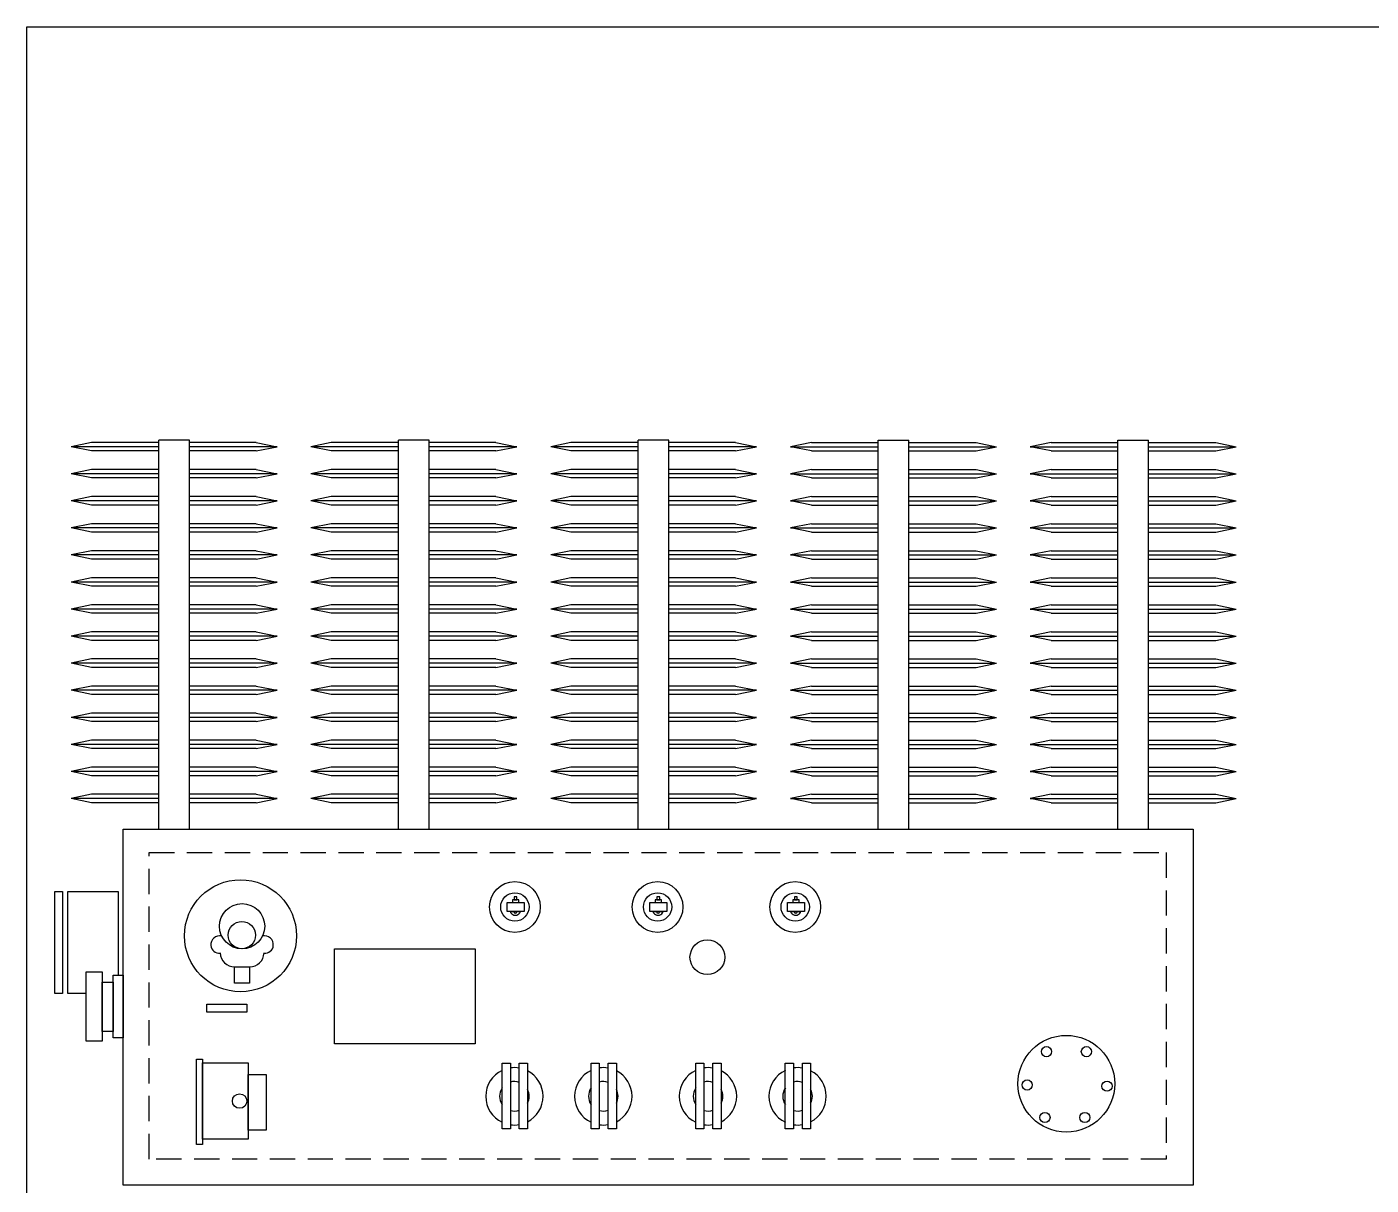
# Model space of a CAD drawing. Header units: millimetres. Extents: x 5537 to 25002, y 8409 to 18291.
# Drawn here: x 5537 to 7566, y 13082 to 14831 of the extents above; entities that cross this region are included whole.
import ezdxf

# ---------------------------------------------------------------- set-up
doc = ezdxf.new("R2010")
doc.units = ezdxf.units.MM
doc.linetypes.add('DASHED', pattern=[19.05, 12.7, -6.35])

msp = doc.modelspace()

# ---------------------------------------------------------------- linework, layer by layer
at = {"color": 1}
for p, q in [((5634.8, 14203.3), (5604.3, 14196.9)), ((5736.5, 14203.3), (5634.8, 14203.3)), ((5782.8, 14206.6), (5736.5, 14206.6)), ((5736.5, 13619.4), (5736.5, 14206.6)), ((5782.8, 13619.4), (5782.8, 14206.6)), ((5883.3, 14203.3), (5782.8, 14203.3)), ((5883.3, 14203.3), (5915, 14196.9)), ((5996.7, 14203.3), (5966.1, 14196.9)), ((6098.4, 14203.3), (5996.7, 14203.3)), ((6144.6, 14206.6), (6098.4, 14206.6)), ((6098.4, 13619.4), (6098.4, 14206.6)), ((6144.6, 13619.4), (6144.6, 14206.6)), ((6245.1, 14203.3), (6144.6, 14203.3)), ((6245.1, 14203.3), (6276.9, 14196.9)), ((6358.5, 14203.3), (6328, 14196.9)), ((6460.2, 14203.3), (6358.5, 14203.3)), ((6506.5, 14206.6), (6460.2, 14206.6)), ((6460.2, 13619.4), (6460.2, 14206.6)), ((6506.5, 13619.4), (6506.5, 14206.6)), ((6607, 14203.3), (6506.5, 14203.3)), ((6607, 14203.3), (6638.7, 14196.9)), ((6721.6, 14203.3), (6689.8, 14196.9)), ((6721.6, 14203.3), (6822.1, 14203.3)), ((6822.1, 14206.6), (6868.3, 14206.6)), ((6822.1, 13619.4), (6822.1, 14206.6)), ((6868.3, 13619.4), (6868.3, 14206.6)), ((6868.3, 14203.3), (6970, 14203.3)), ((6970, 14203.3), (7000.6, 14196.9)), ((7083.4, 14203.3), (7051.7, 14196.9)), ((7083.4, 14203.3), (7183.9, 14203.3)), ((7183.9, 13619.4), (7183.9, 14206.6)), ((7183.9, 14206.6), (7230.2, 14206.6)), ((7230.2, 13619.4), (7230.2, 14206.6)), ((7230.2, 14203.3), (7331.9, 14203.3)), ((7331.9, 14203.3), (7362.4, 14196.9)), ((5736.5, 14196.9), (5604.3, 14196.9)), ((5634.8, 14190.5), (5604.3, 14196.9)), ((5736.5, 14190.5), (5634.8, 14190.5)), ((5915, 14196.9), (5782.8, 14196.9)), ((5883.3, 14190.5), (5782.8, 14190.5)), ((5883.3, 14190.5), (5915, 14196.9)), ((6098.4, 14196.9), (5966.1, 14196.9)), ((5996.7, 14190.5), (5966.1, 14196.9)), ((6098.4, 14190.5), (5996.7, 14190.5)), ((6276.9, 14196.9), (6144.6, 14196.9)), ((6245.1, 14190.5), (6144.6, 14190.5)), ((6245.1, 14190.5), (6276.9, 14196.9)), ((6460.2, 14196.9), (6328, 14196.9)), ((6358.5, 14190.5), (6328, 14196.9)), ((6460.2, 14190.5), (6358.5, 14190.5)), ((6638.7, 14196.9), (6506.5, 14196.9)), ((6607, 14190.5), (6506.5, 14190.5)), ((6607, 14190.5), (6638.7, 14196.9)), ((6689.8, 14196.9), (6822.1, 14196.9)), ((6721.6, 14190.5), (6689.8, 14196.9)), ((6721.6, 14190.5), (6822.1, 14190.5)), ((6868.3, 14196.9), (7000.6, 14196.9)), ((6868.3, 14190.5), (6970, 14190.5)), ((6970, 14190.5), (7000.6, 14196.9)), ((7051.7, 14196.9), (7183.9, 14196.9)), ((7083.4, 14190.5), (7051.7, 14196.9)), ((7083.4, 14190.5), (7183.9, 14190.5)), ((7230.2, 14196.9), (7362.4, 14196.9)), ((7230.2, 14190.5), (7331.9, 14190.5)), ((7331.9, 14190.5), (7362.4, 14196.9)), ((5634.8, 14162.4), (5604.3, 14156)), ((5736.5, 14162.4), (5634.8, 14162.4)), ((5883.3, 14162.4), (5782.8, 14162.4)), ((5883.3, 14162.4), (5915, 14156)), ((5996.7, 14162.4), (5966.1, 14156)), ((6098.4, 14162.4), (5996.7, 14162.4)), ((6245.1, 14162.4), (6144.6, 14162.4)), ((6245.1, 14162.4), (6276.9, 14156)), ((6358.5, 14162.4), (6328, 14156)), ((6460.2, 14162.4), (6358.5, 14162.4)), ((6607, 14162.4), (6506.5, 14162.4)), ((6607, 14162.4), (6638.7, 14156)), ((6721.6, 14162.4), (6689.8, 14156)), ((6721.6, 14162.4), (6822.1, 14162.4)), ((6868.3, 14162.4), (6970, 14162.4)), ((6970, 14162.4), (7000.6, 14156)), ((7083.4, 14162.4), (7051.7, 14156)), ((7083.4, 14162.4), (7183.9, 14162.4)), ((7230.2, 14162.4), (7331.9, 14162.4)), ((7331.9, 14162.4), (7362.4, 14156)), ((5736.5, 14156), (5604.3, 14156)), ((5634.8, 14149.7), (5604.3, 14156)), ((5736.5, 14149.7), (5634.8, 14149.7)), ((5915, 14156), (5782.8, 14156)), ((5883.3, 14149.7), (5782.8, 14149.7)), ((5883.3, 14149.7), (5915, 14156)), ((6098.4, 14156), (5966.1, 14156)), ((5996.7, 14149.7), (5966.1, 14156)), ((6098.4, 14149.7), (5996.7, 14149.7)), ((6276.9, 14156), (6144.6, 14156)), ((6245.1, 14149.7), (6144.6, 14149.7)), ((6245.1, 14149.7), (6276.9, 14156)), ((6460.2, 14156), (6328, 14156)), ((6358.5, 14149.7), (6328, 14156)), ((6460.2, 14149.7), (6358.5, 14149.7)), ((6638.7, 14156), (6506.5, 14156)), ((6607, 14149.7), (6506.5, 14149.7)), ((6607, 14149.7), (6638.7, 14156)), ((6689.8, 14156), (6822.1, 14156)), ((6721.6, 14149.7), (6689.8, 14156)), ((6721.6, 14149.7), (6822.1, 14149.7)), ((6868.3, 14156), (7000.6, 14156)), ((6868.3, 14149.7), (6970, 14149.7)), ((6970, 14149.7), (7000.6, 14156)), ((7051.7, 14156), (7183.9, 14156)), ((7083.4, 14149.7), (7051.7, 14156)), ((7083.4, 14149.7), (7183.9, 14149.7)), ((7230.2, 14156), (7362.4, 14156)), ((7230.2, 14149.7), (7331.9, 14149.7)), ((7331.9, 14149.7), (7362.4, 14156)), ((5634.8, 14121.6), (5604.3, 14115.2)), ((5736.5, 14121.6), (5634.8, 14121.6)), ((5883.3, 14121.6), (5782.8, 14121.6)), ((5883.3, 14121.6), (5915, 14115.2)), ((5996.7, 14121.6), (5966.1, 14115.2)), ((6098.4, 14121.6), (5996.7, 14121.6)), ((6245.1, 14121.6), (6144.6, 14121.6)), ((6245.1, 14121.6), (6276.9, 14115.2)), ((6358.5, 14121.6), (6328, 14115.2)), ((6460.2, 14121.6), (6358.5, 14121.6)), ((6607, 14121.6), (6506.5, 14121.6)), ((6607, 14121.6), (6638.7, 14115.2)), ((6721.6, 14121.6), (6689.8, 14115.2)), ((6721.6, 14121.6), (6822.1, 14121.6)), ((6868.3, 14121.6), (6970, 14121.6)), ((6970, 14121.6), (7000.6, 14115.2)), ((7083.4, 14121.6), (7051.7, 14115.2)), ((7083.4, 14121.6), (7183.9, 14121.6)), ((7230.2, 14121.6), (7331.9, 14121.6)), ((7331.9, 14121.6), (7362.4, 14115.2)), ((5736.5, 14115.2), (5604.3, 14115.2)), ((5634.8, 14108.8), (5604.3, 14115.2)), ((5736.5, 14108.8), (5634.8, 14108.8)), ((5915, 14115.2), (5782.8, 14115.2)), ((5883.3, 14108.8), (5782.8, 14108.8)), ((5883.3, 14108.8), (5915, 14115.2)), ((6098.4, 14115.2), (5966.1, 14115.2)), ((5996.7, 14108.8), (5966.1, 14115.2)), ((6098.4, 14108.8), (5996.7, 14108.8)), ((6276.9, 14115.2), (6144.6, 14115.2)), ((6245.1, 14108.8), (6144.6, 14108.8)), ((6245.1, 14108.8), (6276.9, 14115.2)), ((6460.2, 14115.2), (6328, 14115.2)), ((6358.5, 14108.8), (6328, 14115.2)), ((6460.2, 14108.8), (6358.5, 14108.8)), ((6638.7, 14115.2), (6506.5, 14115.2)), ((6607, 14108.8), (6506.5, 14108.8)), ((6607, 14108.8), (6638.7, 14115.2)), ((6689.8, 14115.2), (6822.1, 14115.2)), ((6721.6, 14108.8), (6689.8, 14115.2)), ((6721.6, 14108.8), (6822.1, 14108.8)), ((6868.3, 14115.2), (7000.6, 14115.2)), ((6868.3, 14108.8), (6970, 14108.8)), ((6970, 14108.8), (7000.6, 14115.2)), ((7051.7, 14115.2), (7183.9, 14115.2)), ((7083.4, 14108.8), (7051.7, 14115.2)), ((7083.4, 14108.8), (7183.9, 14108.8)), ((7230.2, 14115.2), (7362.4, 14115.2)), ((7230.2, 14108.8), (7331.9, 14108.8)), ((7331.9, 14108.8), (7362.4, 14115.2)), ((5634.8, 14080.7), (5604.3, 14074.3)), ((5736.5, 14080.7), (5634.8, 14080.7)), ((5883.3, 14080.7), (5782.8, 14080.7)), ((5883.3, 14080.7), (5915, 14074.3)), ((5996.7, 14080.7), (5966.1, 14074.3)), ((6098.4, 14080.7), (5996.7, 14080.7)), ((6245.1, 14080.7), (6144.6, 14080.7)), ((6245.1, 14080.7), (6276.9, 14074.3)), ((6358.5, 14080.7), (6328, 14074.3)), ((6460.2, 14080.7), (6358.5, 14080.7)), ((6607, 14080.7), (6506.5, 14080.7)), ((6607, 14080.7), (6638.7, 14074.3)), ((6721.6, 14080.7), (6689.8, 14074.3)), ((6721.6, 14080.7), (6822.1, 14080.7)), ((6868.3, 14080.7), (6970, 14080.7)), ((6970, 14080.7), (7000.6, 14074.3)), ((7083.4, 14080.7), (7051.7, 14074.3)), ((7083.4, 14080.7), (7183.9, 14080.7)), ((7230.2, 14080.7), (7331.9, 14080.7)), ((7331.9, 14080.7), (7362.4, 14074.3)), ((5736.5, 14074.3), (5604.3, 14074.3)), ((5634.8, 14068), (5604.3, 14074.3)), ((5736.5, 14068), (5634.8, 14068)), ((5915, 14074.3), (5782.8, 14074.3)), ((5883.3, 14068), (5782.8, 14068)), ((5883.3, 14068), (5915, 14074.3)), ((6098.4, 14074.3), (5966.1, 14074.3)), ((5996.7, 14068), (5966.1, 14074.3)), ((6098.4, 14068), (5996.7, 14068)), ((6276.9, 14074.3), (6144.6, 14074.3)), ((6245.1, 14068), (6144.6, 14068)), ((6245.1, 14068), (6276.9, 14074.3)), ((6460.2, 14074.3), (6328, 14074.3)), ((6358.5, 14068), (6328, 14074.3)), ((6460.2, 14068), (6358.5, 14068)), ((6638.7, 14074.3), (6506.5, 14074.3)), ((6607, 14068), (6506.5, 14068)), ((6607, 14068), (6638.7, 14074.3)), ((6689.8, 14074.3), (6822.1, 14074.3)), ((6721.6, 14068), (6689.8, 14074.3)), ((6721.6, 14068), (6822.1, 14068)), ((6868.3, 14074.3), (7000.6, 14074.3)), ((6868.3, 14068), (6970, 14068)), ((6970, 14068), (7000.6, 14074.3)), ((7051.7, 14074.3), (7183.9, 14074.3)), ((7083.4, 14068), (7051.7, 14074.3)), ((7083.4, 14068), (7183.9, 14068)), ((7230.2, 14074.3), (7362.4, 14074.3)), ((7230.2, 14068), (7331.9, 14068)), ((7331.9, 14068), (7362.4, 14074.3)), ((5634.8, 14039.9), (5604.3, 14033.5)), ((5736.5, 14039.9), (5634.8, 14039.9)), ((5883.3, 14039.9), (5782.8, 14039.9)), ((5883.3, 14039.9), (5915, 14033.5)), ((5996.7, 14039.9), (5966.1, 14033.5)), ((6098.4, 14039.9), (5996.7, 14039.9)), ((6245.1, 14039.9), (6144.6, 14039.9)), ((6245.1, 14039.9), (6276.9, 14033.5)), ((6358.5, 14039.9), (6328, 14033.5)), ((6460.2, 14039.9), (6358.5, 14039.9)), ((6607, 14039.9), (6506.5, 14039.9)), ((6607, 14039.9), (6638.7, 14033.5)), ((6721.6, 14039.9), (6689.8, 14033.5)), ((6721.6, 14039.9), (6822.1, 14039.9)), ((6868.3, 14039.9), (6970, 14039.9)), ((6970, 14039.9), (7000.6, 14033.5)), ((7083.4, 14039.9), (7051.7, 14033.5)), ((7083.4, 14039.9), (7183.9, 14039.9)), ((7230.2, 14039.9), (7331.9, 14039.9)), ((7331.9, 14039.9), (7362.4, 14033.5)), ((5736.5, 14033.5), (5604.3, 14033.5)), ((5634.8, 14027.1), (5604.3, 14033.5)), ((5736.5, 14027.1), (5634.8, 14027.1)), ((5915, 14033.5), (5782.8, 14033.5)), ((5883.3, 14027.1), (5782.8, 14027.1)), ((5883.3, 14027.1), (5915, 14033.5)), ((6098.4, 14033.5), (5966.1, 14033.5)), ((5996.7, 14027.1), (5966.1, 14033.5)), ((6098.4, 14027.1), (5996.7, 14027.1)), ((6276.9, 14033.5), (6144.6, 14033.5)), ((6245.1, 14027.1), (6144.6, 14027.1)), ((6245.1, 14027.1), (6276.9, 14033.5)), ((6460.2, 14033.5), (6328, 14033.5)), ((6358.5, 14027.1), (6328, 14033.5)), ((6460.2, 14027.1), (6358.5, 14027.1)), ((6638.7, 14033.5), (6506.5, 14033.5)), ((6607, 14027.1), (6506.5, 14027.1)), ((6607, 14027.1), (6638.7, 14033.5)), ((6689.8, 14033.5), (6822.1, 14033.5)), ((6721.6, 14027.1), (6689.8, 14033.5)), ((6721.6, 14027.1), (6822.1, 14027.1)), ((6868.3, 14033.5), (7000.6, 14033.5)), ((6868.3, 14027.1), (6970, 14027.1)), ((6970, 14027.1), (7000.6, 14033.5)), ((7051.7, 14033.5), (7183.9, 14033.5)), ((7083.4, 14027.1), (7051.7, 14033.5)), ((7083.4, 14027.1), (7183.9, 14027.1)), ((7230.2, 14033.5), (7362.4, 14033.5)), ((7230.2, 14027.1), (7331.9, 14027.1)), ((7331.9, 14027.1), (7362.4, 14033.5)), ((5634.8, 13999), (5604.3, 13992.6)), ((5736.5, 13999), (5634.8, 13999)), ((5883.3, 13999), (5782.8, 13999)), ((5883.3, 13999), (5915, 13992.6)), ((5996.7, 13999), (5966.1, 13992.6)), ((6098.4, 13999), (5996.7, 13999)), ((6245.1, 13999), (6144.6, 13999)), ((6245.1, 13999), (6276.9, 13992.6)), ((6358.5, 13999), (6328, 13992.6)), ((6460.2, 13999), (6358.5, 13999)), ((6607, 13999), (6506.5, 13999)), ((6607, 13999), (6638.7, 13992.6)), ((6721.6, 13999), (6689.8, 13992.6)), ((6721.6, 13999), (6822.1, 13999)), ((6868.3, 13999), (6970, 13999)), ((6970, 13999), (7000.6, 13992.6)), ((7083.4, 13999), (7051.7, 13992.6)), ((7083.4, 13999), (7183.9, 13999)), ((7230.2, 13999), (7331.9, 13999)), ((7331.9, 13999), (7362.4, 13992.6)), ((5736.5, 13992.6), (5604.3, 13992.6)), ((5634.8, 13986.3), (5604.3, 13992.6)), ((5736.5, 13986.3), (5634.8, 13986.3)), ((5915, 13992.6), (5782.8, 13992.6)), ((5883.3, 13986.3), (5782.8, 13986.3)), ((5883.3, 13986.3), (5915, 13992.6)), ((6098.4, 13992.6), (5966.1, 13992.6)), ((5996.7, 13986.3), (5966.1, 13992.6)), ((6098.4, 13986.3), (5996.7, 13986.3)), ((6276.9, 13992.6), (6144.6, 13992.6)), ((6245.1, 13986.3), (6144.6, 13986.3)), ((6245.1, 13986.3), (6276.9, 13992.6)), ((6460.2, 13992.6), (6328, 13992.6)), ((6358.5, 13986.3), (6328, 13992.6)), ((6460.2, 13986.3), (6358.5, 13986.3)), ((6638.7, 13992.6), (6506.5, 13992.6)), ((6607, 13986.3), (6506.5, 13986.3)), ((6607, 13986.3), (6638.7, 13992.6)), ((6689.8, 13992.6), (6822.1, 13992.6)), ((6721.6, 13986.3), (6689.8, 13992.6)), ((6721.6, 13986.3), (6822.1, 13986.3)), ((6868.3, 13992.6), (7000.6, 13992.6)), ((6868.3, 13986.3), (6970, 13986.3)), ((6970, 13986.3), (7000.6, 13992.6)), ((7051.7, 13992.6), (7183.9, 13992.6)), ((7083.4, 13986.3), (7051.7, 13992.6)), ((7083.4, 13986.3), (7183.9, 13986.3)), ((7230.2, 13992.6), (7362.4, 13992.6)), ((7230.2, 13986.3), (7331.9, 13986.3)), ((7331.9, 13986.3), (7362.4, 13992.6)), ((5634.8, 13958.2), (5604.3, 13951.8)), ((5736.5, 13958.2), (5634.8, 13958.2)), ((5883.3, 13958.2), (5782.8, 13958.2)), ((5883.3, 13958.2), (5915, 13951.8)), ((5996.7, 13958.2), (5966.1, 13951.8)), ((6098.4, 13958.2), (5996.7, 13958.2)), ((6245.1, 13958.2), (6144.6, 13958.2)), ((6245.1, 13958.2), (6276.9, 13951.8)), ((6358.5, 13958.2), (6328, 13951.8)), ((6460.2, 13958.2), (6358.5, 13958.2)), ((6607, 13958.2), (6506.5, 13958.2)), ((6607, 13958.2), (6638.7, 13951.8)), ((6721.6, 13958.2), (6689.8, 13951.8)), ((6721.6, 13958.2), (6822.1, 13958.2)), ((6868.3, 13958.2), (6970, 13958.2)), ((6970, 13958.2), (7000.6, 13951.8)), ((7083.4, 13958.2), (7051.7, 13951.8)), ((7083.4, 13958.2), (7183.9, 13958.2)), ((7230.2, 13958.2), (7331.9, 13958.2)), ((7331.9, 13958.2), (7362.4, 13951.8)), ((5736.5, 13951.8), (5604.3, 13951.8)), ((5634.8, 13945.4), (5604.3, 13951.8)), ((5736.5, 13945.4), (5634.8, 13945.4)), ((5915, 13951.8), (5782.8, 13951.8)), ((5883.3, 13945.4), (5782.8, 13945.4)), ((5883.3, 13945.4), (5915, 13951.8)), ((6098.4, 13951.8), (5966.1, 13951.8)), ((5996.7, 13945.4), (5966.1, 13951.8)), ((6098.4, 13945.4), (5996.7, 13945.4)), ((6276.9, 13951.8), (6144.6, 13951.8)), ((6245.1, 13945.4), (6144.6, 13945.4)), ((6245.1, 13945.4), (6276.9, 13951.8)), ((6460.2, 13951.8), (6328, 13951.8)), ((6358.5, 13945.4), (6328, 13951.8)), ((6460.2, 13945.4), (6358.5, 13945.4)), ((6638.7, 13951.8), (6506.5, 13951.8)), ((6607, 13945.4), (6506.5, 13945.4)), ((6607, 13945.4), (6638.7, 13951.8)), ((6689.8, 13951.8), (6822.1, 13951.8)), ((6721.6, 13945.4), (6689.8, 13951.8)), ((6721.6, 13945.4), (6822.1, 13945.4)), ((6868.3, 13951.8), (7000.6, 13951.8)), ((6868.3, 13945.4), (6970, 13945.4)), ((6970, 13945.4), (7000.6, 13951.8)), ((7051.7, 13951.8), (7183.9, 13951.8)), ((7083.4, 13945.4), (7051.7, 13951.8)), ((7083.4, 13945.4), (7183.9, 13945.4)), ((7230.2, 13951.8), (7362.4, 13951.8)), ((7230.2, 13945.4), (7331.9, 13945.4)), ((7331.9, 13945.4), (7362.4, 13951.8)), ((5634.8, 13917.3), (5604.3, 13910.9)), ((5736.5, 13910.9), (5604.3, 13910.9)), ((5634.8, 13904.6), (5604.3, 13910.9)), ((5736.5, 13917.3), (5634.8, 13917.3)), ((5736.5, 13904.6), (5634.8, 13904.6)), ((5883.3, 13917.3), (5782.8, 13917.3)), ((5915, 13910.9), (5782.8, 13910.9)), ((5883.3, 13904.6), (5782.8, 13904.6)), ((5883.3, 13917.3), (5915, 13910.9)), ((5883.3, 13904.6), (5915, 13910.9)), ((5996.7, 13917.3), (5966.1, 13910.9)), ((6098.4, 13910.9), (5966.1, 13910.9)), ((5996.7, 13904.6), (5966.1, 13910.9)), ((6098.4, 13917.3), (5996.7, 13917.3)), ((6098.4, 13904.6), (5996.7, 13904.6)), ((6245.1, 13917.3), (6144.6, 13917.3)), ((6276.9, 13910.9), (6144.6, 13910.9)), ((6245.1, 13904.6), (6144.6, 13904.6)), ((6245.1, 13917.3), (6276.9, 13910.9)), ((6245.1, 13904.6), (6276.9, 13910.9)), ((6358.5, 13917.3), (6328, 13910.9)), ((6460.2, 13910.9), (6328, 13910.9)), ((6358.5, 13904.6), (6328, 13910.9)), ((6460.2, 13917.3), (6358.5, 13917.3)), ((6460.2, 13904.6), (6358.5, 13904.6)), ((6607, 13917.3), (6506.5, 13917.3)), ((6638.7, 13910.9), (6506.5, 13910.9)), ((6607, 13904.6), (6506.5, 13904.6)), ((6607, 13917.3), (6638.7, 13910.9)), ((6607, 13904.6), (6638.7, 13910.9)), ((6721.6, 13917.3), (6689.8, 13910.9)), ((6689.8, 13910.9), (6822.1, 13910.9)), ((6721.6, 13904.6), (6689.8, 13910.9)), ((6721.6, 13917.3), (6822.1, 13917.3)), ((6721.6, 13904.6), (6822.1, 13904.6)), ((6868.3, 13917.3), (6970, 13917.3)), ((6868.3, 13910.9), (7000.6, 13910.9)), ((6868.3, 13904.6), (6970, 13904.6)), ((6970, 13917.3), (7000.6, 13910.9)), ((6970, 13904.6), (7000.6, 13910.9)), ((7083.4, 13917.3), (7051.7, 13910.9)), ((7051.7, 13910.9), (7183.9, 13910.9)), ((7083.4, 13904.6), (7051.7, 13910.9)), ((7083.4, 13917.3), (7183.9, 13917.3)), ((7083.4, 13904.6), (7183.9, 13904.6)), ((7230.2, 13917.3), (7331.9, 13917.3)), ((7230.2, 13910.9), (7362.4, 13910.9)), ((7230.2, 13904.6), (7331.9, 13904.6)), ((7331.9, 13917.3), (7362.4, 13910.9)), ((7331.9, 13904.6), (7362.4, 13910.9)), ((5634.8, 13876.5), (5604.3, 13870.1)), ((5736.5, 13870.1), (5604.3, 13870.1)), ((5634.8, 13863.7), (5604.3, 13870.1)), ((5736.5, 13876.5), (5634.8, 13876.5)), ((5736.5, 13863.7), (5634.8, 13863.7)), ((5883.3, 13876.5), (5782.8, 13876.5)), ((5915, 13870.1), (5782.8, 13870.1)), ((5883.3, 13863.7), (5782.8, 13863.7)), ((5883.3, 13876.5), (5915, 13870.1)), ((5883.3, 13863.7), (5915, 13870.1)), ((5996.7, 13876.5), (5966.1, 13870.1)), ((6098.4, 13870.1), (5966.1, 13870.1)), ((5996.7, 13863.7), (5966.1, 13870.1)), ((6098.4, 13876.5), (5996.7, 13876.5)), ((6098.4, 13863.7), (5996.7, 13863.7)), ((6245.1, 13876.5), (6144.6, 13876.5)), ((6276.9, 13870.1), (6144.6, 13870.1)), ((6245.1, 13863.7), (6144.6, 13863.7)), ((6245.1, 13876.5), (6276.9, 13870.1)), ((6245.1, 13863.7), (6276.9, 13870.1)), ((6358.5, 13876.5), (6328, 13870.1)), ((6460.2, 13870.1), (6328, 13870.1)), ((6358.5, 13863.7), (6328, 13870.1)), ((6460.2, 13876.5), (6358.5, 13876.5)), ((6460.2, 13863.7), (6358.5, 13863.7)), ((6607, 13876.5), (6506.5, 13876.5)), ((6638.7, 13870.1), (6506.5, 13870.1)), ((6607, 13863.7), (6506.5, 13863.7)), ((6607, 13876.5), (6638.7, 13870.1)), ((6607, 13863.7), (6638.7, 13870.1)), ((6721.6, 13876.5), (6689.8, 13870.1)), ((6689.8, 13870.1), (6822.1, 13870.1)), ((6721.6, 13863.7), (6689.8, 13870.1)), ((6721.6, 13876.5), (6822.1, 13876.5)), ((6721.6, 13863.7), (6822.1, 13863.7)), ((6868.3, 13876.5), (6970, 13876.5)), ((6868.3, 13870.1), (7000.6, 13870.1)), ((6868.3, 13863.7), (6970, 13863.7)), ((6970, 13876.5), (7000.6, 13870.1)), ((6970, 13863.7), (7000.6, 13870.1)), ((7083.4, 13876.5), (7051.7, 13870.1)), ((7051.7, 13870.1), (7183.9, 13870.1)), ((7083.4, 13863.7), (7051.7, 13870.1)), ((7083.4, 13876.5), (7183.9, 13876.5)), ((7083.4, 13863.7), (7183.9, 13863.7)), ((7230.2, 13876.5), (7331.9, 13876.5)), ((7230.2, 13870.1), (7362.4, 13870.1)), ((7230.2, 13863.7), (7331.9, 13863.7)), ((7331.9, 13876.5), (7362.4, 13870.1)), ((7331.9, 13863.7), (7362.4, 13870.1)), ((5634.8, 13835.6), (5604.3, 13829.2)), ((5736.5, 13829.2), (5604.3, 13829.2)), ((5634.8, 13822.9), (5604.3, 13829.2)), ((5736.5, 13835.6), (5634.8, 13835.6)), ((5736.5, 13822.9), (5634.8, 13822.9)), ((5883.3, 13835.6), (5782.8, 13835.6)), ((5915, 13829.2), (5782.8, 13829.2)), ((5883.3, 13822.9), (5782.8, 13822.9)), ((5883.3, 13835.6), (5915, 13829.2)), ((5883.3, 13822.9), (5915, 13829.2)), ((5996.7, 13835.6), (5966.1, 13829.2)), ((6098.4, 13829.2), (5966.1, 13829.2)), ((5996.7, 13822.9), (5966.1, 13829.2)), ((6098.4, 13835.6), (5996.7, 13835.6)), ((6098.4, 13822.9), (5996.7, 13822.9)), ((6245.1, 13835.6), (6144.6, 13835.6)), ((6276.9, 13829.2), (6144.6, 13829.2)), ((6245.1, 13822.9), (6144.6, 13822.9)), ((6245.1, 13835.6), (6276.9, 13829.2)), ((6245.1, 13822.9), (6276.9, 13829.2)), ((6358.5, 13835.6), (6328, 13829.2)), ((6460.2, 13829.2), (6328, 13829.2)), ((6358.5, 13822.9), (6328, 13829.2)), ((6460.2, 13835.6), (6358.5, 13835.6)), ((6460.2, 13822.9), (6358.5, 13822.9)), ((6607, 13835.6), (6506.5, 13835.6)), ((6638.7, 13829.2), (6506.5, 13829.2)), ((6607, 13822.9), (6506.5, 13822.9)), ((6607, 13835.6), (6638.7, 13829.2)), ((6607, 13822.9), (6638.7, 13829.2)), ((6721.6, 13835.6), (6689.8, 13829.2)), ((6689.8, 13829.2), (6822.1, 13829.2)), ((6721.6, 13822.9), (6689.8, 13829.2)), ((6721.6, 13835.6), (6822.1, 13835.6)), ((6721.6, 13822.9), (6822.1, 13822.9)), ((6868.3, 13835.6), (6970, 13835.6)), ((6868.3, 13829.2), (7000.6, 13829.2)), ((6868.3, 13822.9), (6970, 13822.9)), ((6970, 13835.6), (7000.6, 13829.2)), ((6970, 13822.9), (7000.6, 13829.2)), ((7083.4, 13835.6), (7051.7, 13829.2)), ((7051.7, 13829.2), (7183.9, 13829.2)), ((7083.4, 13822.9), (7051.7, 13829.2)), ((7083.4, 13835.6), (7183.9, 13835.6)), ((7083.4, 13822.9), (7183.9, 13822.9)), ((7230.2, 13835.6), (7331.9, 13835.6)), ((7230.2, 13829.2), (7362.4, 13829.2)), ((7230.2, 13822.9), (7331.9, 13822.9)), ((7331.9, 13835.6), (7362.4, 13829.2)), ((7331.9, 13822.9), (7362.4, 13829.2)), ((5634.8, 13794.8), (5604.3, 13788.4)), ((5736.5, 13788.4), (5604.3, 13788.4)), ((5634.8, 13782), (5604.3, 13788.4)), ((5736.5, 13794.8), (5634.8, 13794.8)), ((5736.5, 13782), (5634.8, 13782)), ((5883.3, 13794.8), (5782.8, 13794.8)), ((5915, 13788.4), (5782.8, 13788.4)), ((5883.3, 13782), (5782.8, 13782)), ((5883.3, 13794.8), (5915, 13788.4)), ((5883.3, 13782), (5915, 13788.4)), ((5996.7, 13794.8), (5966.1, 13788.4)), ((6098.4, 13788.4), (5966.1, 13788.4)), ((5996.7, 13782), (5966.1, 13788.4)), ((6098.4, 13794.8), (5996.7, 13794.8)), ((6098.4, 13782), (5996.7, 13782)), ((6245.1, 13794.8), (6144.6, 13794.8)), ((6276.9, 13788.4), (6144.6, 13788.4)), ((6245.1, 13782), (6144.6, 13782)), ((6245.1, 13794.8), (6276.9, 13788.4)), ((6245.1, 13782), (6276.9, 13788.4)), ((6358.5, 13794.8), (6328, 13788.4)), ((6460.2, 13788.4), (6328, 13788.4)), ((6358.5, 13782), (6328, 13788.4)), ((6460.2, 13794.8), (6358.5, 13794.8)), ((6460.2, 13782), (6358.5, 13782)), ((6607, 13794.8), (6506.5, 13794.8)), ((6638.7, 13788.4), (6506.5, 13788.4)), ((6607, 13782), (6506.5, 13782)), ((6607, 13794.8), (6638.7, 13788.4)), ((6607, 13782), (6638.7, 13788.4)), ((6721.6, 13794.8), (6689.8, 13788.4)), ((6689.8, 13788.4), (6822.1, 13788.4)), ((6721.6, 13782), (6689.8, 13788.4)), ((6721.6, 13794.8), (6822.1, 13794.8)), ((6721.6, 13782), (6822.1, 13782)), ((6868.3, 13794.8), (6970, 13794.8)), ((6868.3, 13788.4), (7000.6, 13788.4)), ((6868.3, 13782), (6970, 13782)), ((6970, 13794.8), (7000.6, 13788.4)), ((6970, 13782), (7000.6, 13788.4)), ((7083.4, 13794.8), (7051.7, 13788.4)), ((7051.7, 13788.4), (7183.9, 13788.4)), ((7083.4, 13782), (7051.7, 13788.4)), ((7083.4, 13794.8), (7183.9, 13794.8)), ((7083.4, 13782), (7183.9, 13782)), ((7230.2, 13794.8), (7331.9, 13794.8)), ((7230.2, 13788.4), (7362.4, 13788.4)), ((7230.2, 13782), (7331.9, 13782)), ((7331.9, 13794.8), (7362.4, 13788.4)), ((7331.9, 13782), (7362.4, 13788.4)), ((5634.8, 13753.9), (5604.3, 13747.5)), ((5736.5, 13747.5), (5604.3, 13747.5)), ((5634.8, 13741.2), (5604.3, 13747.5)), ((5736.5, 13753.9), (5634.8, 13753.9)), ((5736.5, 13741.2), (5634.8, 13741.2)), ((5883.3, 13753.9), (5782.8, 13753.9)), ((5915, 13747.5), (5782.8, 13747.5)), ((5883.3, 13741.2), (5782.8, 13741.2)), ((5883.3, 13753.9), (5915, 13747.5)), ((5883.3, 13741.2), (5915, 13747.5)), ((5996.7, 13753.9), (5966.1, 13747.5)), ((6098.4, 13747.5), (5966.1, 13747.5)), ((5996.7, 13741.2), (5966.1, 13747.5)), ((6098.4, 13753.9), (5996.7, 13753.9)), ((6098.4, 13741.2), (5996.7, 13741.2)), ((6245.1, 13753.9), (6144.6, 13753.9)), ((6276.9, 13747.5), (6144.6, 13747.5)), ((6245.1, 13741.2), (6144.6, 13741.2)), ((6245.1, 13753.9), (6276.9, 13747.5)), ((6245.1, 13741.2), (6276.9, 13747.5)), ((6358.5, 13753.9), (6328, 13747.5)), ((6460.2, 13747.5), (6328, 13747.5)), ((6358.5, 13741.2), (6328, 13747.5)), ((6460.2, 13753.9), (6358.5, 13753.9)), ((6460.2, 13741.2), (6358.5, 13741.2)), ((6607, 13753.9), (6506.5, 13753.9)), ((6638.7, 13747.5), (6506.5, 13747.5)), ((6607, 13741.2), (6506.5, 13741.2)), ((6607, 13753.9), (6638.7, 13747.5)), ((6607, 13741.2), (6638.7, 13747.5)), ((6721.6, 13753.9), (6689.8, 13747.5)), ((6689.8, 13747.5), (6822.1, 13747.5)), ((6721.6, 13741.2), (6689.8, 13747.5)), ((6721.6, 13753.9), (6822.1, 13753.9)), ((6721.6, 13741.2), (6822.1, 13741.2)), ((6868.3, 13753.9), (6970, 13753.9)), ((6868.3, 13747.5), (7000.6, 13747.5)), ((6868.3, 13741.2), (6970, 13741.2)), ((6970, 13753.9), (7000.6, 13747.5)), ((6970, 13741.2), (7000.6, 13747.5)), ((7083.4, 13753.9), (7051.7, 13747.5)), ((7051.7, 13747.5), (7183.9, 13747.5)), ((7083.4, 13741.2), (7051.7, 13747.5)), ((7083.4, 13753.9), (7183.9, 13753.9)), ((7083.4, 13741.2), (7183.9, 13741.2)), ((7230.2, 13753.9), (7331.9, 13753.9)), ((7230.2, 13747.5), (7362.4, 13747.5)), ((7230.2, 13741.2), (7331.9, 13741.2)), ((7331.9, 13753.9), (7362.4, 13747.5)), ((7331.9, 13741.2), (7362.4, 13747.5)), ((5634.8, 13713.1), (5604.3, 13706.7)), ((5736.5, 13706.7), (5604.3, 13706.7)), ((5634.8, 13700.3), (5604.3, 13706.7)), ((5736.5, 13713.1), (5634.8, 13713.1)), ((5736.5, 13700.3), (5634.8, 13700.3)), ((5883.3, 13713.1), (5782.8, 13713.1)), ((5915, 13706.7), (5782.8, 13706.7)), ((5883.3, 13700.3), (5782.8, 13700.3)), ((5883.3, 13713.1), (5915, 13706.7)), ((5883.3, 13700.3), (5915, 13706.7)), ((5996.7, 13713.1), (5966.1, 13706.7)), ((6098.4, 13706.7), (5966.1, 13706.7)), ((5996.7, 13700.3), (5966.1, 13706.7)), ((6098.4, 13713.1), (5996.7, 13713.1)), ((6098.4, 13700.3), (5996.7, 13700.3)), ((6245.1, 13713.1), (6144.6, 13713.1)), ((6276.9, 13706.7), (6144.6, 13706.7)), ((6245.1, 13700.3), (6144.6, 13700.3)), ((6245.1, 13713.1), (6276.9, 13706.7)), ((6245.1, 13700.3), (6276.9, 13706.7)), ((6358.5, 13713.1), (6328, 13706.7)), ((6460.2, 13706.7), (6328, 13706.7)), ((6358.5, 13700.3), (6328, 13706.7)), ((6460.2, 13713.1), (6358.5, 13713.1)), ((6460.2, 13700.3), (6358.5, 13700.3)), ((6607, 13713.1), (6506.5, 13713.1)), ((6638.7, 13706.7), (6506.5, 13706.7)), ((6607, 13700.3), (6506.5, 13700.3)), ((6607, 13713.1), (6638.7, 13706.7)), ((6607, 13700.3), (6638.7, 13706.7)), ((6721.6, 13713.1), (6689.8, 13706.7)), ((6689.8, 13706.7), (6822.1, 13706.7)), ((6721.6, 13700.3), (6689.8, 13706.7)), ((6721.6, 13713.1), (6822.1, 13713.1)), ((6721.6, 13700.3), (6822.1, 13700.3)), ((6868.3, 13713.1), (6970, 13713.1)), ((6868.3, 13706.7), (7000.6, 13706.7)), ((6868.3, 13700.3), (6970, 13700.3)), ((6970, 13713.1), (7000.6, 13706.7)), ((6970, 13700.3), (7000.6, 13706.7)), ((7083.4, 13713.1), (7051.7, 13706.7)), ((7051.7, 13706.7), (7183.9, 13706.7)), ((7083.4, 13700.3), (7051.7, 13706.7)), ((7083.4, 13713.1), (7183.9, 13713.1)), ((7083.4, 13700.3), (7183.9, 13700.3)), ((7230.2, 13713.1), (7331.9, 13713.1)), ((7230.2, 13706.7), (7362.4, 13706.7)), ((7230.2, 13700.3), (7331.9, 13700.3)), ((7331.9, 13713.1), (7362.4, 13706.7)), ((7331.9, 13700.3), (7362.4, 13706.7)), ((5634.8, 13672.2), (5604.3, 13665.8)), ((5736.5, 13665.8), (5604.3, 13665.8)), ((5634.8, 13659.4), (5604.3, 13665.8)), ((5736.5, 13672.2), (5634.8, 13672.2)), ((5736.5, 13659.4), (5634.8, 13659.4)), ((5883.3, 13672.2), (5782.8, 13672.2)), ((5915, 13665.8), (5782.8, 13665.8)), ((5883.3, 13659.4), (5782.8, 13659.4)), ((5883.3, 13672.2), (5915, 13665.8)), ((5883.3, 13659.4), (5915, 13665.8)), ((5996.7, 13672.2), (5966.1, 13665.8)), ((6098.4, 13665.8), (5966.1, 13665.8)), ((5996.7, 13659.4), (5966.1, 13665.8)), ((6098.4, 13672.2), (5996.7, 13672.2)), ((6098.4, 13659.4), (5996.7, 13659.4)), ((6245.1, 13672.2), (6144.6, 13672.2)), ((6276.9, 13665.8), (6144.6, 13665.8)), ((6245.1, 13659.4), (6144.6, 13659.4)), ((6245.1, 13672.2), (6276.9, 13665.8)), ((6245.1, 13659.4), (6276.9, 13665.8)), ((6358.5, 13672.2), (6328, 13665.8)), ((6460.2, 13665.8), (6328, 13665.8)), ((6358.5, 13659.4), (6328, 13665.8)), ((6460.2, 13672.2), (6358.5, 13672.2)), ((6460.2, 13659.4), (6358.5, 13659.4)), ((6607, 13672.2), (6506.5, 13672.2)), ((6638.7, 13665.8), (6506.5, 13665.8)), ((6607, 13659.4), (6506.5, 13659.4)), ((6607, 13672.2), (6638.7, 13665.8)), ((6607, 13659.4), (6638.7, 13665.8)), ((6721.6, 13672.2), (6689.8, 13665.8)), ((6689.8, 13665.8), (6822.1, 13665.8)), ((6721.6, 13659.4), (6689.8, 13665.8)), ((6721.6, 13672.2), (6822.1, 13672.2)), ((6721.6, 13659.4), (6822.1, 13659.4)), ((6868.3, 13672.2), (6970, 13672.2)), ((6868.3, 13665.8), (7000.6, 13665.8)), ((6868.3, 13659.4), (6970, 13659.4)), ((6970, 13672.2), (7000.6, 13665.8)), ((6970, 13659.4), (7000.6, 13665.8)), ((7083.4, 13672.2), (7051.7, 13665.8)), ((7051.7, 13665.8), (7183.9, 13665.8)), ((7083.4, 13659.4), (7051.7, 13665.8)), ((7083.4, 13672.2), (7183.9, 13672.2)), ((7083.4, 13659.4), (7183.9, 13659.4)), ((7230.2, 13672.2), (7331.9, 13672.2)), ((7230.2, 13665.8), (7362.4, 13665.8)), ((7230.2, 13659.4), (7331.9, 13659.4)), ((7331.9, 13672.2), (7362.4, 13665.8)), ((7331.9, 13659.4), (7362.4, 13665.8))]:
    msp.add_line(p, q, dxfattribs=at)
at = {"color": 1, "linetype": 'DASHED', "ltscale": 3}
for p, q in [((5721.9, 13584.4), (7256.7, 13584.4)), ((5721.9, 13121.7), (5721.9, 13584.4)), ((7256.7, 13584.4), (7256.7, 13121.7)), ((7256.7, 13121.7), (5721.9, 13121.7))]:
    msp.add_line(p, q, dxfattribs=at)
at = {"color": 1}
for points in [[(5537.4, 14830.5), (12093.4, 14830.5), (12093.4, 11845.1), (5537.4, 11845.1)], [(5682.5, 13619.4), (7297.6, 13619.4), (7297.6, 13082.4), (5682.5, 13082.4)], [(5579.5, 13525.7), (5591.4, 13525.7), (5591.4, 13371.8), (5579.5, 13371.8)], [(6270.2, 13508.9), (6279.7, 13508.9), (6279.7, 13512.8), (6270.2, 13512.8)], [(6272.8, 13512.8), (6277, 13512.8), (6277, 13517.5), (6272.8, 13517.5)], [(6485.6, 13508.9), (6495.1, 13508.9), (6495.1, 13512.8), (6485.6, 13512.8)], [(6488.3, 13512.8), (6492.5, 13512.8), (6492.5, 13517.5), (6488.3, 13517.5)], [(6693.4, 13508.9), (6702.8, 13508.9), (6702.8, 13512.8), (6693.4, 13512.8)], [(6696, 13512.8), (6700.2, 13512.8), (6700.2, 13517.5), (6696, 13517.5)], [(6262.1, 13508.9), (6287.7, 13508.9), (6287.7, 13495.3), (6262.1, 13495.3)], [(6477.5, 13508.9), (6503.2, 13508.9), (6503.2, 13495.3), (6477.5, 13495.3)], [(6685.3, 13508.9), (6710.9, 13508.9), (6710.9, 13495.3), (6685.3, 13495.3)], [(6001.7, 13439.2), (6214, 13439.2), (6214, 13295.8), (6001.7, 13295.8)], [(5851, 13411.9), (5873.5, 13411.9), (5873.5, 13387), (5851, 13387)], [(5626.8, 13404.5), (5650.8, 13404.5), (5650.8, 13299.6), (5626.8, 13299.6)], [(5667.5, 13399.4), (5682.5, 13399.4), (5682.5, 13304.9), (5667.5, 13304.9)], [(5650.8, 13388.5), (5667.5, 13388.5), (5667.5, 13314.3), (5650.8, 13314.3)], [(5808.9, 13355.7), (5869.4, 13355.7), (5869.4, 13343.3), (5808.9, 13343.3)], [(5793.6, 13272.4), (5802.3, 13272.4), (5802.3, 13143.9), (5793.6, 13143.9)], [(5802.3, 13266.7), (5871.2, 13266.7), (5871.2, 13151.9), (5802.3, 13151.9)], [(5871.2, 13249.5), (5898.7, 13249.5), (5898.7, 13165.1), (5871.2, 13165.1)], [(6254.8, 13266.4), (6267.2, 13266.4), (6267.2, 13167.5), (6254.8, 13167.5)], [(6280.6, 13266.4), (6293, 13266.4), (6293, 13167.5), (6280.6, 13167.5)], [(6389, 13266.4), (6401.3, 13266.4), (6401.3, 13167.5), (6389, 13167.5)], [(6414.7, 13266.4), (6427.1, 13266.4), (6427.1, 13167.5), (6414.7, 13167.5)], [(6546.9, 13266.4), (6559.3, 13266.4), (6559.3, 13167.5), (6546.9, 13167.5)], [(6572.7, 13266.4), (6585.1, 13266.4), (6585.1, 13167.5), (6572.7, 13167.5)], [(6682.1, 13266.4), (6694.5, 13266.4), (6694.5, 13167.5), (6682.1, 13167.5)], [(6707.9, 13266.4), (6720.3, 13266.4), (6720.3, 13167.5), (6707.9, 13167.5)]]:
    msp.add_lwpolyline(points, close=True, dxfattribs=at)
for points in [[(5626.8, 13371.8), (5599.3, 13371.8), (5599.3, 13525.7), (5675.3, 13525.7), (5675.3, 13399.4)], [(6267.8, 13493.4), (6267.8, 13495.3), (6281.5, 13495.3), (6281.5, 13493.4)], [(6483.2, 13493.4), (6483.2, 13495.3), (6496.9, 13495.3), (6496.9, 13493.4)], [(6691, 13493.4), (6691, 13495.3), (6704.7, 13495.3), (6704.7, 13493.4)]]:
    msp.add_lwpolyline(points, dxfattribs=at)
for centre, radius in [((5859.8, 13458.7), 84.5), ((6273.9, 13502.2), 38.3), ((6489.3, 13502.2), 38.3), ((6697, 13502.2), 38.3), ((6273.9, 13502.2), 21.4), ((6489.3, 13502.2), 21.4), ((6697, 13502.2), 21.4), ((5862.2, 13473.1), 34.1), ((5861.9, 13459.8), 20.6), ((6564.4, 13426.3), 26.2), ((7106.2, 13235.4), 73), ((7076.2, 13283.8), 7.67), ((7136.5, 13283.8), 7.67), ((7047, 13233.5), 7.67), ((7167.6, 13231.6), 7.67), ((5858.5, 13209.3), 10.9), ((7073.9, 13184.4), 7.67), ((7134.2, 13184.4), 7.67)]:
    msp.add_circle(centre, radius, dxfattribs=at)
for centre, radius, start, end in [((6274.6, 13497.8), 8.17, 213.0956, 326.9044), ((6274.6, 13495.3), 2.45, 180, 0), ((6490.1, 13497.8), 8.17, 213.0956, 326.9044), ((6490.1, 13495.3), 2.45, 180, 0), ((6697.8, 13497.8), 8.17, 213.0956, 326.9044), ((6697.8, 13495.3), 2.45, 180, 0), ((5828.6, 13445.3), 13.5, 77.9625, 186.0073), ((5895.9, 13445.3), 13.5, 353.9927, 102.1574), ((5827.4, 13445), 12.4, 184.993, 277.685), ((5851, 13433.8), 21.9, 182.7062, 270), ((5873.5, 13433.8), 21.9, 270, 357.2938), ((5897, 13445), 12.4, 262.315, 355.007), ((6273.2, 13216.4), 43.3, 115.1805, 244.8195), ((6273.2, 13216.4), 43.3, 80.2529, 98.0468), ((6273.2, 13216.4), 43.3, 297.0514, 62.9486), ((6407.4, 13216.4), 43.3, 115.1805, 244.8195), ((6407.4, 13216.4), 43.3, 80.2529, 98.0468), ((6407.4, 13216.4), 43.3, 297.0514, 62.9486), ((6565.4, 13216.4), 43.3, 115.1805, 244.8195), ((6565.4, 13216.4), 43.3, 80.2529, 98.0468), ((6565.4, 13216.4), 43.3, 297.0514, 62.9486), ((6700.6, 13216.4), 43.3, 115.1805, 244.8195), ((6700.6, 13216.4), 43.3, 80.2529, 98.0468), ((6700.6, 13216.4), 43.3, 297.0514, 62.9486), ((6273.2, 13216.4), 22.3, 145.6815, 214.3185), ((6273.2, 13216.4), 22.3, 70.8138, 105.7672), ((6407.4, 13216.4), 22.3, 145.6815, 214.3185), ((6407.4, 13216.4), 22.3, 70.8138, 105.7672), ((6565.4, 13216.4), 22.3, 145.6815, 214.3185), ((6565.4, 13216.4), 22.3, 70.8138, 105.7672), ((6700.6, 13216.4), 22.3, 145.6815, 214.3185), ((6700.6, 13216.4), 22.3, 70.8138, 105.7672), ((6273.2, 13216.4), 22.3, 331.9852, 28.0148), ((6407.4, 13216.4), 22.3, 331.9852, 28.0148), ((6565.4, 13216.4), 22.3, 331.9852, 28.0148), ((6700.6, 13216.4), 22.3, 331.9852, 28.0148), ((6273.2, 13216.4), 22.3, 254.2328, 289.1862), ((6407.4, 13216.4), 22.3, 254.2328, 289.1862), ((6565.4, 13216.4), 22.3, 254.2328, 289.1862), ((6700.6, 13216.4), 22.3, 254.2328, 289.1862), ((6273.2, 13216.4), 43.3, 261.9532, 279.7471), ((6407.4, 13216.4), 43.3, 261.9532, 279.7471), ((6565.4, 13216.4), 43.3, 261.9532, 279.7471), ((6700.6, 13216.4), 43.3, 261.9532, 279.7471)]:
    msp.add_arc(centre, radius, start, end, dxfattribs=at)

doc.saveas('drawing.dxf')
